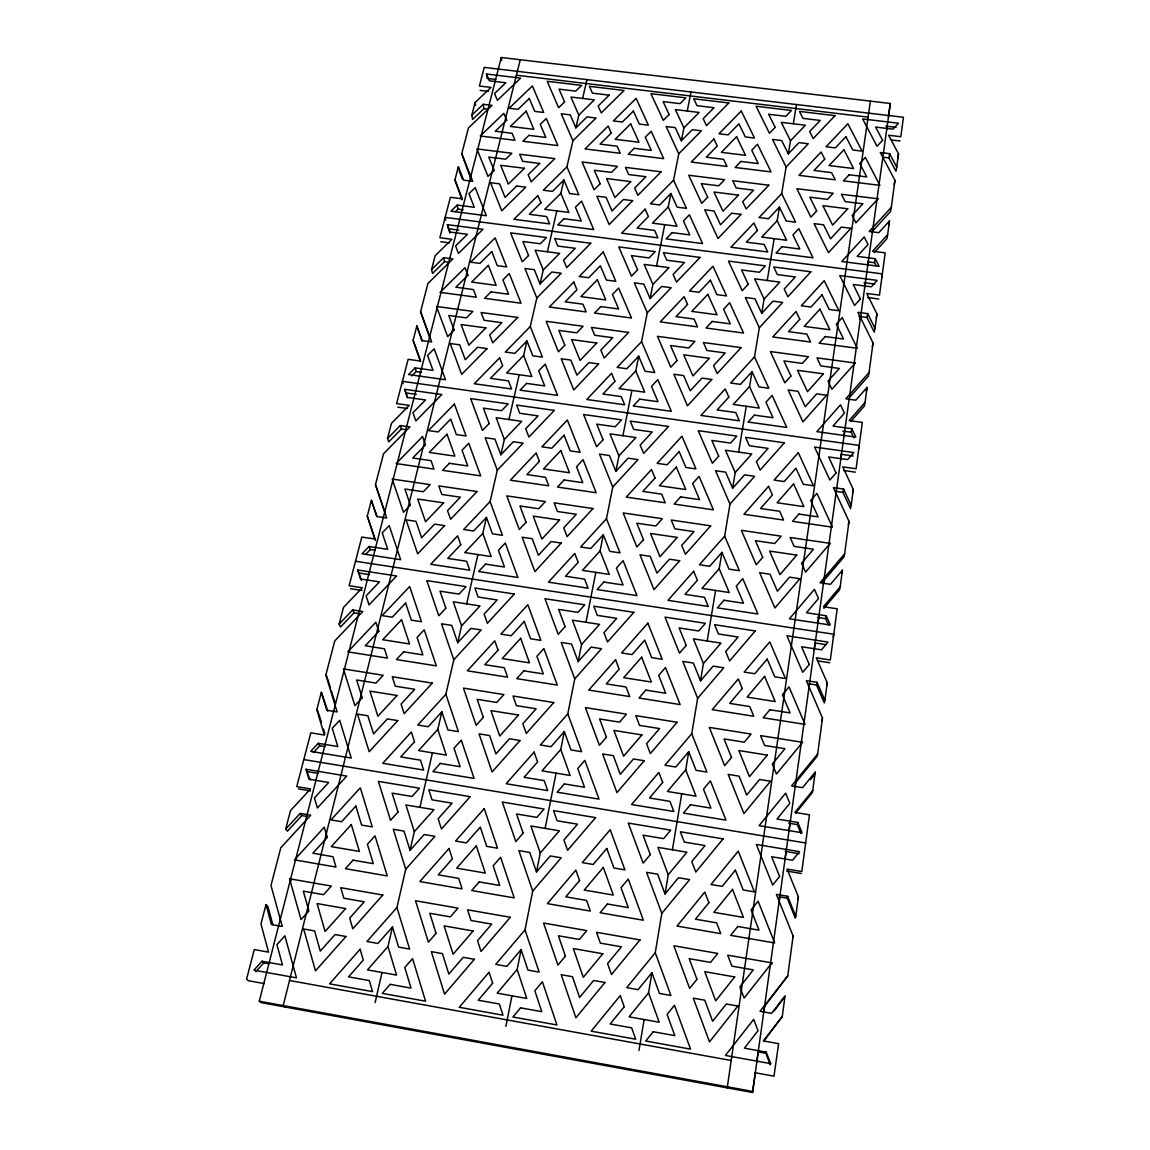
<?xml version="1.0" encoding="UTF-8"?>
<svg xmlns="http://www.w3.org/2000/svg" width="1150" height="1150" viewBox="0 0 1150 1150"><rect width="100%" height="100%" fill="white"/><g stroke="black" fill="none" stroke-linecap="round" stroke-linejoin="round"><path stroke-width="1.5" d="M764.017 1040.836L782.259 1016.571L785.019 996.144L771.564 1013.366L760.006 1011.31L787.736 975.919L793.112 936.028L776.379 894.355L787.649 896.281L795.771 916.349L795.283 918.131L787.204 898.136L787.649 896.281M795.771 916.349L798.402 896.856L787.089 869.069L801.809 871.556L809.456 814.833L794.923 812.432L812.734 790.496L815.206 772.139L802.571 787.664L791.574 785.867L817.65 753.954L822.494 718.06L806.322 680.642L817.032 682.324L824.881 700.35L824.306 702.952L816.486 684.983L817.032 682.324M824.881 700.35L827.238 682.798L816.313 657.829L830.314 659.985L837.214 608.81L823.386 606.726L840.176 586.845L842.418 570.256L830.487 584.329L820.036 582.762L844.632 553.826L849.002 521.352L833.362 487.586L843.583 489.052L851.158 505.339L850.497 508.602L842.95 492.372L843.583 489.052M851.158 505.339L853.3 489.44L842.734 466.886L856.089 468.769L862.342 422.381L849.146 420.555L865.03 402.442L867.057 387.392L855.787 400.2L845.796 398.834L869.069 372.456L873.051 342.959L857.914 312.326L867.675 313.619L875.006 328.382L874.288 332.178L866.985 317.457L867.675 313.619M875.006 328.382L876.961 313.921L866.741 293.451L879.491 295.119L885.184 252.856L872.577 251.246L887.642 234.686L889.482 220.958L878.787 232.688L869.242 231.481L891.322 207.331L894.959 180.406L880.296 152.519L889.64 153.654L896.741 167.095L895.979 171.321L888.907 157.909L889.64 153.654M896.741 167.095L898.524 153.884L888.634 135.24L900.838 136.706L903.454 117.271L484.265 67.39L479.406 86.02L490.993 87.414L475.108 102.508L471.816 115.158L472.592 119.456L483.949 108.618L487.485 109.049M752.546 1092.5L890.33 103.486L501.271 57.5L259.282 1001.219L261.208 1002.628L752.546 1092.5L755.277 1072.95M756.758 1062.284L758.238 1051.617M763.686 1012.518L764.678 1005.416M779.024 902.333L779.758 897M784.961 859.668L786.197 850.784M788.914 831.234L790.151 822.351M795.096 786.801L795.843 781.468M808.953 687.269L809.456 683.718M814.157 649.951L815.134 642.836M817.866 623.286L818.857 616.184M823.299 584.186L823.803 580.635M835.676 495.319L836.409 489.986M840.621 459.77L841.369 454.451M843.841 436.669L844.574 431.336M860.157 319.369L860.66 315.819M864.613 287.371L865.361 282.037M867.833 264.27L868.322 260.719M872.289 232.286L872.778 228.721M886.636 129.202L887.124 125.638M888.361 116.754L890.33 103.486M870.406 101.142L727.217 1087.871M638.969 1050.482L644.129 1019.533M648.571 992.824L629.093 1016.83L659.194 1022.235L648.571 992.824L651.935 972.684L638.106 989.661L626.736 987.634L655.256 952.732L661.811 913.387L646.559 872.304L657.642 874.187L665.045 893.981L678.457 877.723L689.583 879.621L661.811 913.387M665.045 893.981L668.236 874.762L657.929 847.349L686.895 852.222L668.236 874.762M672.405 849.792L681.72 793.816M685.716 769.81L696.038 796.174L667.431 791.473L685.716 769.81L688.735 751.697L696.066 770.327L706.934 772.096L691.725 733.743L697.633 698.323L723.753 667.776L713.158 666.123L700.537 680.829L693.335 663.033L682.798 661.394L697.633 698.323M700.537 680.829L703.426 663.507L720.978 643.109L693.393 638.854L703.426 663.507M707.178 640.981L715.587 590.453M719.21 568.747L729.229 592.509L701.974 588.398L719.21 568.747L721.927 552.374L729.057 569.164L739.407 570.716L724.644 536.144L729.977 504.074L754.63 476.316L744.524 474.864L732.622 488.232L725.621 472.161L715.559 470.709L729.977 504.074M732.622 488.232L735.224 472.535L751.798 453.991L725.477 450.254L735.224 472.535M738.631 452.122L746.264 406.266M749.556 386.558L759.288 408.077L733.269 404.469L749.556 386.558L752.028 371.68L758.957 386.903L768.833 388.254L754.486 356.931L759.345 327.764L782.676 302.407L773.016 301.142L761.746 313.346L754.946 298.756L745.315 297.491L759.345 327.764M761.746 313.346L764.117 299.058L779.815 282.109L754.644 278.817L764.117 299.058M767.223 280.471L774.18 238.682M777.17 220.699L786.629 240.264L761.746 237.087L777.17 220.699L779.441 207.129L786.169 220.972L795.613 222.166L781.684 193.646L786.111 167.009L808.263 143.764L799.006 142.643L788.311 153.841L781.698 140.544L772.484 139.423L786.111 167.009M788.311 153.841L790.481 140.774L805.388 125.221L781.267 122.331L790.481 140.774M793.313 123.769L796.519 104.549M876.056 265.707L874.518 262.66L875.222 258.678L857.196 256.364L868.02 244.49L864.211 236.972L841.786 261.496L879.074 266.297L875.222 258.678M897.747 158.154L898.524 153.884M894.182 184.604L894.959 180.406M891.322 207.331L890.56 211.456L872.031 231.739M888.734 225.041L889.482 220.958M887.642 234.686L886.894 238.74L874.187 252.713M853.861 437.791L851.216 432.228L851.863 428.72L833.017 426.089L844.431 413.109L840.492 404.843L816.845 431.652L855.859 437.101L851.863 428.72M881.619 277.811L882.352 273.873L445.151 217.408L445.754 220.096M876.228 317.759L876.961 313.921M872.333 346.711L873.051 342.959M869.069 372.456L868.365 376.136L849.821 397.167M866.352 391.014L867.057 387.392M865.03 402.442L864.34 406.022L850.77 421.504M858.561 448.888L859.237 445.438L402.414 381.34L403.147 383.741M505.899 1026.318L511.951 995.814M517.169 969.464L526.758 998.473L497.174 993.154L517.169 969.464L521.108 949.613L527.922 970.083L539.149 972.081L525.004 929.933L532.694 891.121L561.2 857.799L550.261 855.945L536.489 871.988L529.776 852.466L518.88 850.612L532.694 891.121M536.489 871.988L540.241 853.012L559.389 830.789L530.883 825.988L540.241 853.012M545.129 828.388L556.068 773.159M560.754 749.455L570.156 775.474L542.009 770.845L560.754 749.455L564.305 731.587L570.989 749.958L581.67 751.697L567.812 713.863L574.741 678.888L601.522 648.729L591.1 647.105L578.163 661.624L571.593 644.058L561.214 642.447L574.741 678.888M578.163 661.624L581.555 644.518L599.553 624.378L572.398 620.181L581.555 644.518M585.954 622.279L595.844 572.369M600.099 550.936L609.27 574.396L582.446 570.357L600.099 550.936L603.304 534.764L609.831 551.353L620.008 552.877L606.481 518.722L612.749 487.039L638.006 459.612L628.058 458.174L615.854 471.399L609.428 455.515L599.509 454.092L612.749 487.039M615.854 471.399L618.93 455.874L635.907 437.546L609.974 433.866L618.93 455.874M622.926 435.706L631.896 390.396M635.763 370.918L644.733 392.179L619.088 388.614L635.763 370.918L638.681 356.213L645.064 371.249L654.796 372.586L641.571 341.622L647.277 312.786L671.154 287.716L661.638 286.465L650.095 298.54L643.827 284.107L634.34 282.857L647.277 312.786M650.095 298.54L652.898 284.409L668.955 267.634L644.144 264.399L652.898 284.409M656.549 266.024L664.729 224.696M668.251 206.914L677.019 226.263L652.467 223.129L668.251 206.914L670.91 193.473L677.149 207.173L686.464 208.351L673.555 180.147L678.773 153.798L701.428 130.798L692.3 129.691L681.361 140.774L675.223 127.607L666.137 126.514L678.773 153.798M681.361 140.774L683.919 127.851L699.157 112.456L675.366 109.595L683.919 127.851M687.254 111.018L691.021 91.986M828.345 624.809L825.599 618.657L826.174 615.753L806.423 612.763L818.498 598.489L814.43 589.361L789.403 618.801L830.3 625.025L826.174 615.753M852.639 492.761L853.3 489.44M848.355 524.572L849.002 521.352M844.632 553.826L843.985 556.931L822.825 581.842M841.771 573.318L842.418 570.256M840.176 586.845L839.543 589.835L823.946 608.336M833.175 637.071L833.793 634.239L355.508 561.243M826.663 685.457L827.238 682.798M800.946 833.405L797.309 824.607L797.784 822.451L777.026 819.03L789.849 803.289L785.637 793.141L759.086 825.643L802.053 832.758L797.784 822.451M821.919 720.604L822.494 718.06M375.116 1002.584L382.016 972.497M387.981 946.508L396.577 975.099L367.482 969.881L387.981 946.508L392.481 926.929L398.604 947.111L409.63 949.081L396.937 907.523L405.72 869.242L434.916 836.352L424.163 834.512L410.047 850.353L404.009 831.091L393.286 829.265L405.72 869.242M410.047 850.353L414.345 831.637L433.952 809.686L405.921 804.971L414.345 831.637M419.923 807.329L432.429 752.833M437.805 729.431L446.286 755.104L418.6 750.548L437.805 729.431L441.859 711.793L447.896 729.934L458.404 731.644L445.869 694.298L453.79 659.769L481.217 629.97L470.954 628.374L457.7 642.721L451.749 625.384L441.528 623.789L453.79 659.769M457.7 642.721L461.581 625.83L480.01 605.935L453.272 601.809L461.581 625.83M466.627 603.865L477.94 554.573M482.799 533.399L491.165 556.571L464.744 552.589L482.799 533.399L486.464 517.428L492.416 533.801L502.449 535.296L490.101 501.573L497.289 470.264L523.121 443.152L513.317 441.744L500.839 454.811L494.96 439.113L485.199 437.719L497.289 470.264M500.839 454.811L504.347 439.473L521.712 421.346L496.168 417.723L504.347 439.473M508.933 419.534L519.211 374.756M523.624 355.494L531.846 376.51L506.589 373.003L523.624 355.494L526.959 340.961L532.824 355.81L542.412 357.132L530.279 326.528L536.82 298.022L561.229 273.226L551.842 271.989L540.054 283.935L534.29 269.675L524.932 268.439L536.82 298.022M540.054 283.935L543.26 269.963L559.676 253.374L535.21 250.182L543.26 269.963M547.429 251.778L556.816 210.896M560.855 193.315L568.919 212.448L544.726 209.357L560.855 193.315L563.902 180.032L569.652 193.574L578.838 194.724L566.921 166.836L572.916 140.774L596.045 118.004L587.046 116.912L575.877 127.88L570.213 114.856L561.243 113.778L572.916 140.774M575.877 127.88L578.809 115.086L594.363 99.849L570.903 97.031L578.809 115.086M582.633 98.44L586.946 79.609M817.65 753.954L817.104 756.355L795.642 782.633M815.206 772.139L814.66 774.482L810.462 779.628M812.734 790.496L812.188 792.767L795.57 813.266M771.535 964.462L771.909 962.881L727.691 955.176L731.903 966.144L753.336 969.896L739.867 986.887L744.136 998.042L771.909 962.881M520.274 59.743L283.216 1005.589L285.042 1006.983M272.823 924.6L267.849 906.43L265.995 904.619L260.949 923.939L268.582 952.143L254.279 949.569L246.546 979.239L248.515 980.734L264.299 983.609M307.064 816.5L301.789 815.594L287.428 831.177L285.689 829.078L290.504 810.606L310.558 788.943L296.757 786.614L310.787 732.823L324.415 735.066L316.796 709.723L321.339 692.314L327.793 711.131M321.339 692.314L326.772 710.211L337.108 711.893L325.853 675.036L334.736 640.938L362.768 611.512L352.662 609.931L339.121 624.105L340.558 626.951L354.042 612.821L359.073 613.611M339.121 624.105L343.476 607.43L362.308 587.765L349.126 585.738L361.819 537.05L374.842 539.019L367.281 516.12L371.393 500.336L376.956 516.479M371.393 500.336L376.783 516.523L386.659 517.989L375.475 484.682L383.539 453.747L409.932 426.938L400.272 425.558L387.521 438.466L388.7 441.902L401.393 429.022L406.209 429.712M387.521 438.466L391.474 423.315L409.213 405.389L396.606 403.607L408.149 359.332L420.613 361.071L413.109 340.299L416.861 325.924L422.208 340.616L431.652 341.909L420.584 311.664L427.929 283.475L452.856 258.937L443.598 257.715L431.566 269.546L432.529 273.456L444.518 261.668L449.132 262.272M431.566 269.546L435.16 255.717L451.921 239.315L439.861 237.734L450.397 197.297L462.343 198.821L454.926 179.903L458.361 166.764L463.637 180.147L472.693 181.298L461.754 153.712L468.481 127.923L492.099 105.383L483.216 104.305L471.816 115.158M797.899 898.725L798.402 896.856M792.652 937.724L793.112 936.028M787.736 975.919L764.089 1007.055M765.886 1053.314L766.245 1052.106L744.381 1048.168L758.023 1030.702L753.681 1019.374L725.406 1055.441L770.673 1063.621L770.284 1064.785L765.886 1053.314L757.519 1051.804M785.019 996.144L774.281 1010.778M782.259 1016.571L763.312 1040.922L778.607 1043.668L773.979 1076.17L754.731 1072.677M521.108 949.613L506.92 966.359L495.736 964.376L525.004 929.933M688.735 751.697L675.754 767.021L664.944 765.253L691.725 733.743M396.937 907.523L366.951 941.491L377.948 943.446L392.481 926.929M567.812 713.863L540.356 744.984L550.994 746.709L564.305 731.587M724.644 536.144L699.401 564.736L709.708 566.274L721.927 552.374M261.956 961.256L253.92 970.169L296.47 977.859L284.869 935.827L276.934 944.639L282.483 964.951L261.956 961.256L263.853 962.837L268.971 963.758M255.861 971.707L263.853 962.837M441.859 711.793L428.231 726.728L417.766 725.018L445.869 694.298M603.304 534.764L590.769 548.507L580.621 546.983L606.481 518.722M752.028 371.68L740.471 384.359L730.624 383.007L754.486 356.931M285.689 829.078L300.121 813.438L310.701 815.235L280.83 847.708L270.983 885.471L282.282 926.454L271.429 924.528L265.995 904.619M318.234 743.303L310.716 751.352L351.239 758.066L339.696 720.317L332.249 728.281L337.784 746.523L318.234 743.303L319.801 745.717L325.105 746.594M313.375 752.603L319.801 745.717M486.464 517.428L473.642 530.998L463.651 529.503L490.101 501.573M638.681 356.213L626.836 368.733L617.148 367.411L641.571 341.622M779.441 207.129L768.473 218.73L759.057 217.537L781.684 193.646M369.049 546.494L361.977 553.797L400.66 559.691L389.217 525.607L382.217 532.838L387.708 549.312L369.049 546.494L370.329 549.585L375.403 550.347M365.643 554.444L370.329 549.585M530.279 326.528L505.31 352.029L514.869 353.352L526.959 340.961M673.555 180.147L650.426 203.794L659.712 204.959L670.91 193.473M415.164 367.885L408.494 374.555L445.496 379.73L434.183 348.809L427.584 355.422L433.018 370.372L415.164 367.885L416.214 371.522L411.786 375.964M563.902 180.032L552.446 191.389L543.289 190.224L566.921 166.836M455.544 211.586L458.045 209.156L463.162 209.803M457.197 205.074L450.901 211.183L486.349 215.754L475.194 187.594L468.956 193.646L474.317 207.273L457.197 205.074L458.045 209.156M516.393 75.21L868.092 117.142M486.493 74.031L520.648 78.114L497.389 100.323L494.558 93.495L505.827 82.757L489.296 80.788L486.493 74.031L487.212 78.43L495.722 79.451M885.859 126.141L896.066 127.362M480.154 90.39L488.391 91.382M891.379 139.955L900.062 141.004M882.697 157.147L888.907 157.909M867.977 261.826L874.518 262.66M447.408 224.667L482.986 229.281L458.448 253.446L455.573 245.971L467.475 234.298L450.239 232.056L447.408 224.667L448.299 228.706L458.922 230.086M864.009 282.684L874.676 284.079M440.781 241.73L449.363 242.851M867.646 297.548L878.758 299.014M858.878 316.379L866.985 317.457M416.214 371.522L421.547 372.269M842.677 431.034L851.216 432.228M404.671 389.318L441.801 394.551L415.84 420.929L412.936 412.721L425.529 399.97L407.531 397.426L404.671 389.318L407.474 397.742M405.763 392.897L416.343 394.393M840.679 454.236L853.099 455.989M397.742 407.143L407.158 408.48M843.784 470.508L855.413 472.161M836.165 491.395L842.95 492.372M817.406 617.406L825.599 618.657M357.765 570.041L396.606 575.992L369.035 604.929L366.117 595.858L379.471 581.871L360.654 578.982L357.765 570.041L361.502 580.477M359.102 573.059L369.653 574.669M815.479 643.051L825.7 644.618M350.506 588.699L361.991 590.467M817.521 660.848L829.725 662.731M808.867 683.804L816.486 684.983M788.699 823.184L797.309 824.607M303.816 759.546L805.661 842.993M306.058 769.292L346.739 776.092L317.4 807.976L314.439 797.913L328.67 782.503L308.962 779.197L306.058 769.292L310.098 779.844M307.683 771.621L318.248 773.389M785.249 851.388L799.006 853.688M298.439 788.871L310.457 790.898M786.643 871.039L801.306 873.511M779.197 896.77L787.204 898.136M289.556 878.773L331.315 886.061L323.538 894.671L303.284 891.135L308.904 910.929L301.041 919.641L289.556 878.773L291.309 880.684M289.498 980.504L731.227 1060.501M259.282 1001.219L752.848 1091.465M300.121 813.438L301.789 815.594M316.796 709.723L318.363 712.267M325.853 675.036L327.362 677.695M352.662 609.931L354.042 612.821M367.281 516.12L375.561 540.5M470.911 178.969L461.754 153.712M459.195 170.933L462.487 179.285M461.941 199.769L454.926 179.903M766.245 1052.106L770.673 1063.621M448.859 230.173L449.981 233.119M375.475 484.682L384.517 511.218M655.256 952.732L670.896 995.483L659.482 993.456L651.935 972.684M429.568 337.252L420.584 311.664M422.036 341.076L416.861 325.924M420.483 361.546L413.109 340.299M400.272 425.558L401.393 429.022M327.865 679.377L330.424 687.714M331.444 691.049L335.024 702.736M318.866 713.949L321.396 722.372M323.423 729.1L324.947 734.146M443.598 257.715L444.518 261.668M458.361 166.764L458.922 169.539M475.108 102.508L475.611 105.383M483.216 104.305L483.949 108.618M501.271 57.5L501.716 60.447M737.811 1006.063L709.521 1041.886L693.277 998.157L704.749 1000.184L712.626 1021.258L726.297 1004.008L737.811 1006.063M734.706 976.939L715.702 1000.831L704.72 971.664L734.706 976.939M653.2 1031.751L645.739 1041.023L690.546 1049.131L674.475 1005.258L667.101 1014.444L674.82 1035.633L653.2 1031.751M737.783 926.483L730.652 935.352L774.669 942.971L758.109 901.183L751.065 909.952L759.014 930.149L737.783 926.483M696.943 979.326L689.655 988.396L673.828 945.774L717.744 953.436L710.542 962.406L689.224 958.683L696.943 979.326M779.614 876.401L772.656 885.069L756.326 844.445L799.494 851.661L792.594 860.229L771.664 856.721L779.614 876.401M732.492 889.381L713.877 912.324L743.461 917.413L732.492 889.381M624.191 1006.753L610.161 1023.989L631.652 1027.856L635.663 1039.212L591.172 1031.162L620.238 995.598L624.191 1006.753M708.889 902.736L695.477 919.195L716.608 922.832L720.748 933.642L677.034 926.066L704.792 892.084L708.889 902.736M735.396 870.162L722.186 886.391L711.002 884.494L738.257 851.129L754.414 891.868L743.188 889.956L735.396 870.162M604.972 982.474L575.891 1017.822L561.186 974.697L572.47 976.709L579.6 997.481L593.644 980.461L604.972 982.474M640.004 939.881L611.469 974.568L607.588 963.571L621.431 946.809L600.357 943.129L596.534 932.305L640.004 939.881M723.077 838.896L695.808 872.059L691.783 861.58L705.008 845.552L684.308 842.087L680.34 831.766L723.077 838.896M770.5 781.267L743.921 813.568L728.18 774.381L739.076 776.149L746.709 795.038L759.561 779.484L770.5 781.267M802.542 742.311L776.437 774.036L772.297 764.046L784.961 748.708L764.592 745.444L760.524 735.598L802.542 742.311M602.801 953.753L583.28 977.327L573.332 948.577L602.801 953.753M767.337 755.119L749.484 776.681L738.846 750.533L767.337 755.119M565.398 956.139L557.908 965.094L543.591 923.062L586.759 930.594L579.356 939.449L558.411 935.784L565.398 956.139M650.311 854.579L643.152 863.147L628.274 823.084L670.723 830.156L663.651 838.623L643.051 835.173L650.311 854.579M731.515 757.447L724.673 765.641L709.306 727.404L751.065 734.074L744.28 742.181L724.026 738.932L731.515 757.447M809.269 664.456L802.714 672.304L786.916 635.777L827.986 642.074L821.503 649.836L801.564 646.76L809.269 664.456M520.548 1007.846L512.886 1017.003L556.916 1024.966L542.398 981.726L534.822 990.768L541.779 1011.669L520.548 1007.846M607.401 904.001L600.084 912.755L643.367 920.244L628.274 879.046L621.043 887.699L628.274 907.609L607.401 904.001M690.431 804.741L683.431 813.107L725.981 820.151L710.398 780.85L703.484 789.13L710.959 808.119L690.431 804.741M769.882 709.737L763.183 717.758L805.029 724.399L789.015 686.881L782.374 694.801L790.079 712.928L769.882 709.737M603.319 867.416L584.2 890.057L613.295 895.045L603.319 867.416M764.592 676.372L747.083 697.116L775.215 701.543L764.592 676.372M492.631 983.221L478.242 1000.227L499.359 1004.022L502.981 1015.206L459.253 1007.299L489.066 972.224L492.631 983.221M579.557 880.598L565.8 896.827L586.572 900.421L590.338 911.073L547.357 903.627L575.848 870.104L579.557 880.598M606.783 848.456L593.213 864.469L582.231 862.601L610.204 829.667L624.91 869.86L613.87 867.977L606.783 848.456M662.688 782.446L649.534 797.985L669.947 801.363L673.857 811.512L631.58 804.511L658.849 772.441L662.688 782.446M742.268 688.505L729.661 703.383L749.742 706.56L753.768 716.263L712.195 709.665L738.3 678.946L742.268 688.505M767.208 659.051L754.774 673.727L744.136 672.06L769.796 641.887L785.436 678.5L774.755 676.847L767.208 659.051M474.375 959.287L444.561 994.161L431.336 951.654L442.419 953.623L448.845 974.093L463.249 957.318L474.375 959.287M510.327 917.269L481.045 951.496L477.552 940.657L491.74 924.111L471.026 920.489L467.576 909.822L510.327 917.269M595.571 817.621L567.582 850.339L563.931 840.018L577.501 824.191L557.132 820.784L553.538 810.606L595.571 817.621M644.244 760.725L616.961 792.609L602.614 753.954L613.338 755.694L620.296 774.324L633.477 758.971L644.244 760.725M677.149 722.258L650.339 753.581L646.559 743.719L659.554 728.582L639.515 725.363L635.792 715.645L677.149 722.258M755.277 630.933L729.603 660.948L725.693 651.518L738.142 637.014L718.434 633.981L714.581 624.694L755.277 630.933M799.94 578.709L774.899 607.976L759.647 572.686L770.026 574.238L777.429 591.244L789.518 577.156L799.94 578.709M830.171 543.375L805.546 572.154L801.55 563.141L813.481 549.226L794.089 546.379L790.136 537.496L830.171 543.375M473.11 930.982L453.1 954.227L444.13 925.879L473.11 930.982M641.93 734.922L623.602 756.211L613.884 730.408L641.93 734.922M796.763 555.105L779.93 574.655L769.609 551.094L796.763 555.105M390.152 984.357L382.289 993.384L425.572 1001.204L412.548 958.583L404.786 967.509L411.024 988.109L390.152 984.357M479.191 881.906L471.687 890.531L514.237 897.906L500.595 857.268L493.177 865.806L499.718 885.443L479.191 881.906M564.334 783.926L557.161 792.178L599.021 799.121L584.832 760.351L577.731 768.516L584.531 787.261L564.334 783.926M645.854 690.129L638.983 698.036L680.168 704.576L665.476 667.546L658.677 675.381L665.721 693.277L645.854 690.129M723.968 600.257L717.37 607.847L757.893 614.014L742.771 578.608L736.259 586.126L743.518 603.232L723.968 600.257M798.862 514.079L792.551 521.352L832.428 527.16L816.917 493.307L810.664 500.509L818.11 516.867L798.862 514.079M436.066 933.34L428.389 942.181L415.509 900.738L457.959 908.141L450.369 916.881L429.769 913.273L436.066 933.34M523.135 833.132L515.789 841.57L502.32 802.053L544.079 809.025L536.82 817.377L516.551 813.984L523.135 833.132M606.438 737.236L599.409 745.329L585.408 707.595L626.477 714.164L619.534 722.157L599.596 718.966L606.438 737.236M686.219 645.409L679.477 653.157L665.002 617.104L705.424 623.3L698.769 630.962L679.147 627.943L686.219 645.409M762.694 557.376L756.24 564.808L741.333 530.322L781.123 536.173L774.726 543.519L755.421 540.673L762.694 557.376M836.064 472.923L829.869 480.053L814.588 447.048L853.76 452.554L847.622 459.612L828.618 456.938L836.064 472.923M476.287 845.811L456.679 868.149L485.3 873.066L476.287 845.811M641.657 657.196L623.688 677.681L651.389 682.036L641.657 657.196M793.601 483.906L777.069 502.766L803.893 506.647L793.601 483.906M360.123 949.239L329.576 983.854L372.557 991.616L369.323 980.605L348.551 976.853L363.299 960.092L360.123 949.239M449.032 848.47L419.836 881.561L462.099 888.878L458.706 878.37L438.279 874.848L452.381 858.82L449.032 848.47M484.251 808.565L455.573 841.067L466.382 842.907L480.283 827.109L486.694 846.357L497.548 848.211L484.251 808.565M534.103 752.071L506.158 783.739L547.745 790.625L544.194 780.606L524.098 777.285L537.596 761.947L534.103 752.071M615.566 659.741L588.8 690.086L629.711 696.569L626.031 686.996L606.266 683.876L619.189 669.185L615.566 659.741M647.867 623.142L621.561 652.956L632.026 654.58L644.776 640.09L651.691 657.656L662.199 659.295L647.867 623.142M693.651 571.248L667.992 600.343L708.256 606.452L704.461 597.31L684.997 594.363L697.389 580.276L693.651 571.248M768.574 486.349L743.935 514.266L783.567 520.044L779.671 511.29L760.524 508.501L772.412 494.989L768.574 486.349M798.301 452.654L774.079 480.096L784.228 481.562L795.958 468.208L803.275 484.279L813.467 485.746L798.301 452.654M345.992 936.503L315.445 970.887L303.672 928.984L314.568 930.925L320.289 951.107L335.038 934.562L345.992 936.503M382.806 895.031L352.82 928.798L349.686 918.117L364.219 901.801L343.864 898.236L340.774 887.699L382.806 895.031M470.149 796.677L441.456 828.992L438.164 818.786L452.065 803.174L432.026 799.825L428.792 789.777L470.149 796.677M520.016 740.514L492.071 771.995L479.061 733.844L489.613 735.569L495.923 753.954L509.421 738.789L520.016 740.514M553.739 702.535L526.283 733.47L522.833 723.738L536.159 708.788L516.436 705.626L513.044 696.023L553.739 702.535M633.851 612.332L607.516 641.973L603.951 632.673L616.716 618.341L597.31 615.365L593.788 606.194L633.851 612.332M679.664 560.74L653.976 589.663L639.975 554.803L650.196 556.341L656.995 573.131L669.401 559.202L679.664 560.74M710.657 525.823L685.414 554.257L681.72 545.359L693.967 531.616L674.863 528.799L671.226 520.03L710.657 525.823M784.386 442.793L760.15 470.091L756.355 461.581L768.114 448.385L749.311 445.726L745.574 437.331L784.386 442.793M826.62 395.241L802.944 421.906L788.138 389.951L798.057 391.316L805.23 406.712L816.673 393.875L826.62 395.241M855.212 363.026L831.924 389.261L828.043 381.11L839.342 368.431L820.812 365.916L816.989 357.866L855.212 363.026M345.604 908.572L325.105 931.514L317.098 903.569L345.604 908.572M518.521 715.041L499.747 736.057L490.935 710.599L518.521 715.041M677.235 537.424L659.971 556.744L650.512 533.471L677.235 537.424M823.429 373.836L807.501 391.661L797.496 370.314L823.429 373.836M353.093 860.157L345.417 868.681L387.277 875.926L375.015 835.849L367.411 844.273L373.29 863.65L353.093 860.157M440.292 763.442L432.932 771.607L474.116 778.421L461.279 740.169L454.006 748.233L460.158 766.734L440.292 763.442M523.782 670.838L516.738 678.644L557.276 685.069L543.893 648.528L536.921 656.262L543.346 673.929L523.782 670.838M603.822 582.058L597.066 589.548L636.956 595.614L623.113 560.668L616.414 568.086L623.07 584.976L603.822 582.058M680.599 496.901L674.116 504.088L713.388 509.809L699.114 476.373L692.688 483.489L699.559 499.646L680.599 496.901M754.328 415.136L748.089 422.036L786.773 427.441L772.11 395.413L765.943 402.241L772.987 417.723L754.328 415.136M825.168 336.562L819.174 343.189L857.268 348.306L842.26 317.601L836.323 324.171L843.539 339.02L825.168 336.562M398.029 812.015L390.526 820.352L378.393 781.367L419.477 788.224L412.045 796.476L392.107 793.141L398.029 812.015M483.345 717.356L476.158 725.334L463.45 688.102L503.887 694.571L496.771 702.463L477.149 699.315L483.345 717.356M565.081 626.664L558.196 634.311L544.971 598.719L584.775 604.814L577.947 612.389L558.641 609.414L565.081 626.664M643.468 539.695L636.856 547.026L623.171 512.972L662.357 518.722L655.802 525.996L636.798 523.192L643.468 539.695M718.692 456.219L712.339 463.263L698.237 430.661L736.834 436.094L730.538 443.066L711.821 440.421L718.692 456.219M790.941 376.05L784.846 382.821L770.371 351.569L808.378 356.701L802.326 363.414L783.898 360.913L790.941 376.05M860.401 298.971L854.536 305.483L839.73 275.526L877.163 280.37L871.355 286.824L853.185 284.467L860.401 298.971M351.325 824.55L331.257 846.616L359.404 851.446L351.325 824.55M520.648 638.308L502.248 658.548L529.503 662.846L520.648 638.308M676.329 467.087L659.381 485.731L685.803 489.555L676.329 467.087M819.936 309.149L804.281 326.37L829.898 329.777L819.936 309.149M327.29 837.401L312.857 853.228L332.954 856.693L335.987 867.057L294.414 859.855L324.3 827.195L327.29 837.401M355.839 806.092L341.622 821.704L330.984 819.893L360.324 787.807L372.284 826.908L361.603 825.096L355.839 806.092M414.518 741.764L400.703 756.916L420.469 760.179L423.674 770.069L382.749 763.284L411.355 732.018L414.518 741.764M498.065 650.152L484.826 664.671L504.275 667.747L507.624 677.192L467.36 670.809L494.759 640.837L498.065 650.152M524.271 621.431L511.204 635.749L500.897 634.139L527.85 604.684L540.917 640.378L530.567 638.768L524.271 621.431M578.163 562.336L565.469 576.251L584.617 579.154L588.096 588.182L548.449 582.159L574.741 553.423L578.163 562.336M655.026 478.055L642.836 491.409L661.696 494.155L665.275 502.794L626.247 497.116L651.489 469.516L655.026 478.055M679.161 451.591L667.129 464.772L657.139 463.349L681.964 436.209L695.923 468.898L685.889 467.461L679.161 451.591M728.841 397.109L717.126 409.946L735.698 412.534L739.393 420.814L700.954 415.452L725.204 388.944L728.841 397.109M799.782 319.312L788.526 331.66L806.826 334.104L810.606 342.039L772.742 336.964L796.059 311.478L799.782 319.312M822.077 294.86L810.966 307.05L801.277 305.771L824.219 280.686L838.911 310.744L829.179 309.451L822.077 294.86M397.785 720.619L369.179 751.712L357.478 714.064L367.856 715.76L373.549 733.901L387.363 718.923L397.785 720.619M432.299 683.114L404.182 713.661L401.077 704.059L414.719 689.296L395.298 686.176L392.251 676.717L432.299 683.114M514.309 594.018L487.356 623.3L484.107 614.129L497.174 599.969L478.069 597.023L474.864 587.981L514.309 594.018M561.214 543.044L534.908 571.622L522.143 537.208L532.206 538.703L538.401 555.292L551.109 541.535L561.214 543.044M592.969 508.544L567.108 536.648L563.73 527.864L576.279 514.28L557.462 511.506L554.128 502.838L592.969 508.544M668.495 426.478L643.655 453.459L640.176 445.05L652.223 431.997L633.679 429.381L630.243 421.087L668.495 426.478M711.764 379.457L687.499 405.821L673.857 374.253L683.617 375.59L690.244 390.813L701.96 378.12L711.764 379.457M741.074 347.616L717.197 373.549L713.618 365.499L725.19 352.949L706.934 350.477L703.398 342.527L741.074 347.616M810.865 271.774L787.894 296.729L784.214 288.995L795.354 276.934L777.371 274.606L773.734 266.973L810.865 271.774M850.885 228.289L828.446 252.684L814.085 223.632L823.572 224.825L830.53 238.841L841.383 227.082L850.885 228.289M878.025 198.806L855.916 222.812L852.164 215.395L862.874 203.78L845.149 201.581L841.441 194.249L878.025 198.806M397.081 695.491L377.876 716.249L369.926 691.121L397.081 695.491M559.547 520.016L541.866 539.106L533.212 516.12L559.547 520.016M709.262 358.311L692.947 375.921L683.718 354.832L709.262 358.311M847.708 208.783L832.6 225.098L822.897 205.678L847.708 208.783M403.636 651.834L396.434 659.554L436.324 665.879L424.206 629.812L417.076 637.445L422.884 654.882L403.636 651.834M485.53 564.133L478.616 571.536L517.902 577.516L505.267 543.001L498.424 550.332L504.491 567.008L485.53 564.133M564.118 479.981L557.477 487.082L596.16 492.717L583.064 459.684L576.495 466.728L582.791 482.684L564.118 479.981M639.601 399.151L633.219 405.979L671.327 411.298L657.814 379.644L651.489 386.414L657.987 401.709L639.601 399.151M712.152 321.454L706.014 328.023L743.561 333.054L729.661 302.709L723.594 309.206L730.264 323.869L712.152 321.454M781.943 246.718L776.049 253.029L813.021 257.787L798.79 228.663L792.954 234.931L799.796 249.004L781.943 246.718M849.131 174.771L843.439 180.852L879.894 185.351L865.361 157.392L859.726 163.415L866.726 176.928L849.131 174.771M362.221 697.777L354.861 705.669L343.433 668.912L383.223 675.28L375.949 683.071L356.644 679.981L362.221 697.777M445.841 608.192L438.783 615.753L426.808 580.606L465.994 586.615L459.008 594.104L439.99 591.172L445.841 608.192M526.053 522.273L519.283 529.518L506.791 495.88L545.387 501.558L538.689 508.731L519.958 505.971L526.053 522.273M603.06 439.774L596.562 446.732L583.625 414.518L621.633 419.879L615.192 426.765L596.749 424.163L603.06 439.774M677.048 360.511L670.809 367.195L657.455 336.317L694.902 341.377L688.721 348.004L670.551 345.546L677.048 360.511M748.204 284.28L742.196 290.72L728.467 261.107L765.383 265.88L759.417 272.262L741.52 269.934L748.204 284.28M816.673 210.939L810.879 217.134L796.835 188.701L833.204 193.229L827.468 199.367L809.83 197.167L816.673 210.939M882.596 140.3L877.019 146.28L862.673 118.953L898.538 123.237L893.004 129.159L875.61 127.075L882.596 140.3M401.537 619.721L382.706 639.716L409.544 643.942L401.537 619.721M560.812 450.527L543.461 468.956L569.494 472.722L560.812 450.527M707.825 294.357L691.797 311.391L717.054 314.755L707.825 294.357M843.942 149.773L829.092 165.557L853.616 168.561L843.942 149.773M378.824 631.436L365.283 645.768L384.431 648.801L387.449 658.131L347.817 651.834L375.849 622.236L378.824 631.436M405.619 603.046L392.265 617.191L382.116 615.609L409.673 586.514L421.504 621.747L411.326 620.166L405.619 603.046M460.747 544.654L447.753 558.411L466.627 561.272L469.775 570.199L430.747 564.262L457.628 535.857L460.747 544.654M539.393 461.366L526.916 474.576L545.503 477.279L548.78 485.817L510.327 480.211L536.159 452.942L539.393 461.366M564.089 435.203L551.77 448.241L541.938 446.832L567.338 420.009L580.146 452.309L570.271 450.901L564.089 435.203M614.934 381.354L602.945 394.048L621.259 396.592L624.651 404.771L586.773 399.481L611.584 373.276L614.934 381.354M687.571 304.419L676.042 316.624L694.082 319.039L697.576 326.887L660.258 321.885L684.121 296.671L687.571 304.419M710.398 280.241L699.027 292.287L689.468 291.036L712.957 266.225L726.556 295.924L716.967 294.659L710.398 280.241M757.447 230.403L746.364 242.147L764.132 244.432L767.711 251.965L730.94 247.236L753.911 222.971L757.447 230.403M824.737 159.131L814.056 170.459L831.565 172.615L835.245 179.831L798.991 175.361L821.114 152.001L824.737 159.131M845.911 136.706L835.36 147.89L826.074 146.769L847.866 123.754L862.112 151.139L852.797 150.003L845.911 136.706M444.576 525.622L417.68 553.854L406.079 519.872L415.998 521.352L421.633 537.726L434.628 524.127L444.576 525.622M477.049 491.524L450.599 519.297L447.537 510.614L460.359 497.188L441.816 494.457L438.797 485.904L477.049 491.524M554.314 410.392L528.899 437.072L525.708 428.763L538.027 415.869L519.771 413.281L516.623 405.088L554.314 410.392M598.589 363.918L573.764 389.979L561.229 358.771L570.846 360.094L576.926 375.144L588.929 362.581L598.589 363.918M628.576 332.422L604.152 358.067L600.846 350.103L612.691 337.697L594.694 335.268L591.445 327.405L628.576 332.422M700.019 257.413L676.502 282.095L673.109 274.447L684.509 262.516L666.77 260.216L663.421 252.669L700.019 257.413M741.003 214.389L718.017 238.524L704.706 209.789L714.064 210.982L720.504 224.825L731.616 213.196L741.003 214.389M768.789 185.208L746.149 208.969L742.656 201.638L753.638 190.153L736.158 187.967L732.708 180.722L768.789 185.208M835.029 115.661L813.223 138.561L809.643 131.502L820.223 120.434L802.988 118.378L799.466 111.406L835.029 115.661M443.627 502.881L425.543 521.741L417.694 499.043L443.627 502.881M596.764 343.002L580.074 360.424L571.593 339.581L596.764 343.002M738.444 195.097L722.991 211.241L713.992 192.036L738.444 195.097M449.377 463.306L442.592 470.336L480.7 475.884L468.754 443.253L462.041 450.211L467.762 465.98L449.377 463.306M526.556 383.396L520.044 390.152L557.577 395.399L545.172 364.119L538.717 370.803L544.683 385.926L526.556 383.396M600.76 306.576L594.492 313.059L631.494 318.018L618.671 288.018L612.461 294.457L618.614 308.962L600.76 306.576M672.161 232.645L666.137 238.884L702.592 243.584L689.411 214.777L683.431 220.972L689.77 234.902L672.161 232.645M740.916 161.446L735.109 167.469L771.046 171.911L757.534 144.253L751.769 150.219L758.267 163.588L740.916 161.446M410.421 505.109L403.492 512.282L392.164 479.047L430.186 484.639L423.329 491.74L404.886 489.023L410.421 505.109M489.152 423.559L482.497 430.445L470.681 398.619L508.142 403.894L501.558 410.708L483.388 408.149L489.152 423.559M564.822 345.187L558.426 351.814L546.164 321.281L583.079 326.269L576.754 332.839L558.842 330.409L564.822 345.187M637.603 269.804L631.451 276.173L618.786 246.891L655.169 251.606L649.089 257.916L631.436 255.616L637.603 269.804M707.667 197.239L701.73 203.377L688.706 175.246L724.586 179.716L718.721 185.797L701.313 183.612L707.667 197.239M775.143 127.348L769.436 133.256L756.082 106.231L791.459 110.458L785.795 116.308L768.646 114.253L775.143 127.348M447.005 434.211L429.281 452.424L454.911 456.133L447.005 434.211M597.324 279.781L580.937 296.628L605.82 299.934L597.324 279.781M736.575 136.721L721.366 152.346L745.559 155.308L736.575 136.721M422.524 436.612L396.146 463.565L434.01 469.085L431.034 460.647L412.735 457.988L425.471 444.935L422.524 436.612M454.394 404.052L428.433 430.574L438.136 431.954L450.714 419.074L456.349 434.571L466.081 435.965L454.394 404.052M499.632 357.837L474.26 383.755L511.592 388.973L508.473 380.88L490.446 378.364L502.694 365.815L499.632 357.837M573.778 282.081L549.384 307.007L586.169 311.938L582.949 304.189L565.168 301.817L576.955 289.743L573.778 282.081M603.276 251.951L579.255 276.503L588.671 277.739L600.314 265.808L606.366 280.068L615.811 281.319L603.276 251.951M645.164 209.171L621.661 233.162L657.915 237.834L654.609 230.388L637.086 228.146L648.428 216.516L645.164 209.171M713.906 138.934L691.265 162.049L727.016 166.477L723.609 159.318L706.33 157.191L717.269 145.993L713.906 138.934M741.276 110.975L718.98 133.759L728.137 134.866L738.932 123.798L745.329 136.951L754.515 138.072L741.276 110.975M487.054 348.594L461.682 374.368L450.225 343.534L459.713 344.827L465.276 359.691L477.523 347.286L487.054 348.594M517.701 317.443L492.732 342.815L489.713 334.938L501.817 322.676L484.078 320.275L481.103 312.498L517.701 317.443M590.741 243.254L566.706 267.662L563.572 260.116L575.216 248.299L557.736 246.028L554.645 238.568L590.741 243.254M632.644 200.675L609.141 224.552L596.85 196.147L606.079 197.311L612.03 211.011L623.386 199.511L632.644 200.675M661.049 171.81L637.905 195.327L634.671 188.068L645.898 176.697L628.662 174.556L625.471 167.382L661.049 171.81M728.812 102.968L706.503 125.638L703.182 118.666L713.992 107.712L697.001 105.671L693.723 98.785L728.812 102.968M485.889 327.923L468.841 345.144L461.078 324.544L485.889 327.923M630.717 181.599L614.905 197.57L606.596 178.581L630.717 181.599M490.964 291.899L484.567 298.324L521.036 303.212L509.263 273.542L502.924 279.91L508.573 294.242L490.964 291.899M563.931 218.759L557.764 224.94L593.716 229.569L581.555 201.092L575.446 207.216L581.282 220.987L563.931 218.759M634.211 148.321L628.259 154.272L663.708 158.657L651.188 131.287L645.294 137.195L651.317 150.42L634.211 148.321M454.207 330.093L447.666 336.648L436.468 306.475L472.866 311.391L466.397 317.874L448.744 315.474L454.207 330.093M528.569 255.53L522.287 261.826L510.643 232.875L546.523 237.518L540.299 243.757L522.891 241.5L528.569 255.53M600.171 183.727L594.104 189.807L582.087 161.992L617.464 166.391L611.469 172.399L594.306 170.257L600.171 183.727M669.142 114.554L663.32 120.405L650.929 93.667L685.817 97.836L680.038 103.644L663.119 101.617L669.142 114.554M488.391 265.406L471.644 282.066L496.182 285.344L488.391 265.406M630.674 123.855L615.135 139.308L638.997 142.241L630.674 123.855M467.921 275.267L455.889 287.213L473.397 289.556L476.344 297.217L440.091 292.359L465.017 267.691L467.921 275.267M491.769 251.591L479.881 263.393L470.594 262.171L495.132 237.892L506.647 266.929L497.317 265.693L491.769 251.591M540.931 202.817L529.331 214.317L546.609 216.545L549.671 223.905L513.921 219.305L537.913 195.557L540.931 202.817M611.268 133.041L600.099 144.124L617.133 146.208L620.281 153.281L585.034 148.939L608.149 126.054L611.268 133.041M633.406 111.061L622.366 122.015L613.338 120.923L636.122 98.368L648.384 125.177L639.328 124.071L633.406 111.061M516.652 186.013L505.066 197.397L499.589 183.842L490.489 182.692L501.774 210.795L525.78 187.162L516.652 186.013M539.652 163.444L528.181 174.685L531.156 181.873L554.803 158.599L519.714 154.229L522.646 161.316L539.652 163.444M609.212 95.148L598.158 106.001L601.234 112.901L624.033 90.462L589.418 86.322L592.437 93.136L609.212 95.148M524.457 168.288L508.314 184.101L500.667 165.312L524.457 168.288M494.155 170.416L487.974 176.424L476.919 148.911L511.808 153.252L505.684 159.203L488.764 157.09L494.155 170.416M564.592 101.948L558.627 107.741L547.199 81.291L581.613 85.402L575.719 91.138L559.015 89.139L564.592 101.948M528.942 135.355L522.876 141.263L557.851 145.576L546.293 118.507L540.27 124.358L545.819 137.439L528.942 135.355M506.704 120.247L495.291 131.215L512.109 133.285L514.999 140.286L480.226 135.987L503.829 113.333L506.704 120.247M529.302 98.497L518.032 109.336L509.119 108.258L532.378 85.948L543.706 112.456L534.764 111.378L529.302 98.497M526.197 111.147L510.341 126.457L533.873 129.346L526.197 111.147"/></g></svg>
